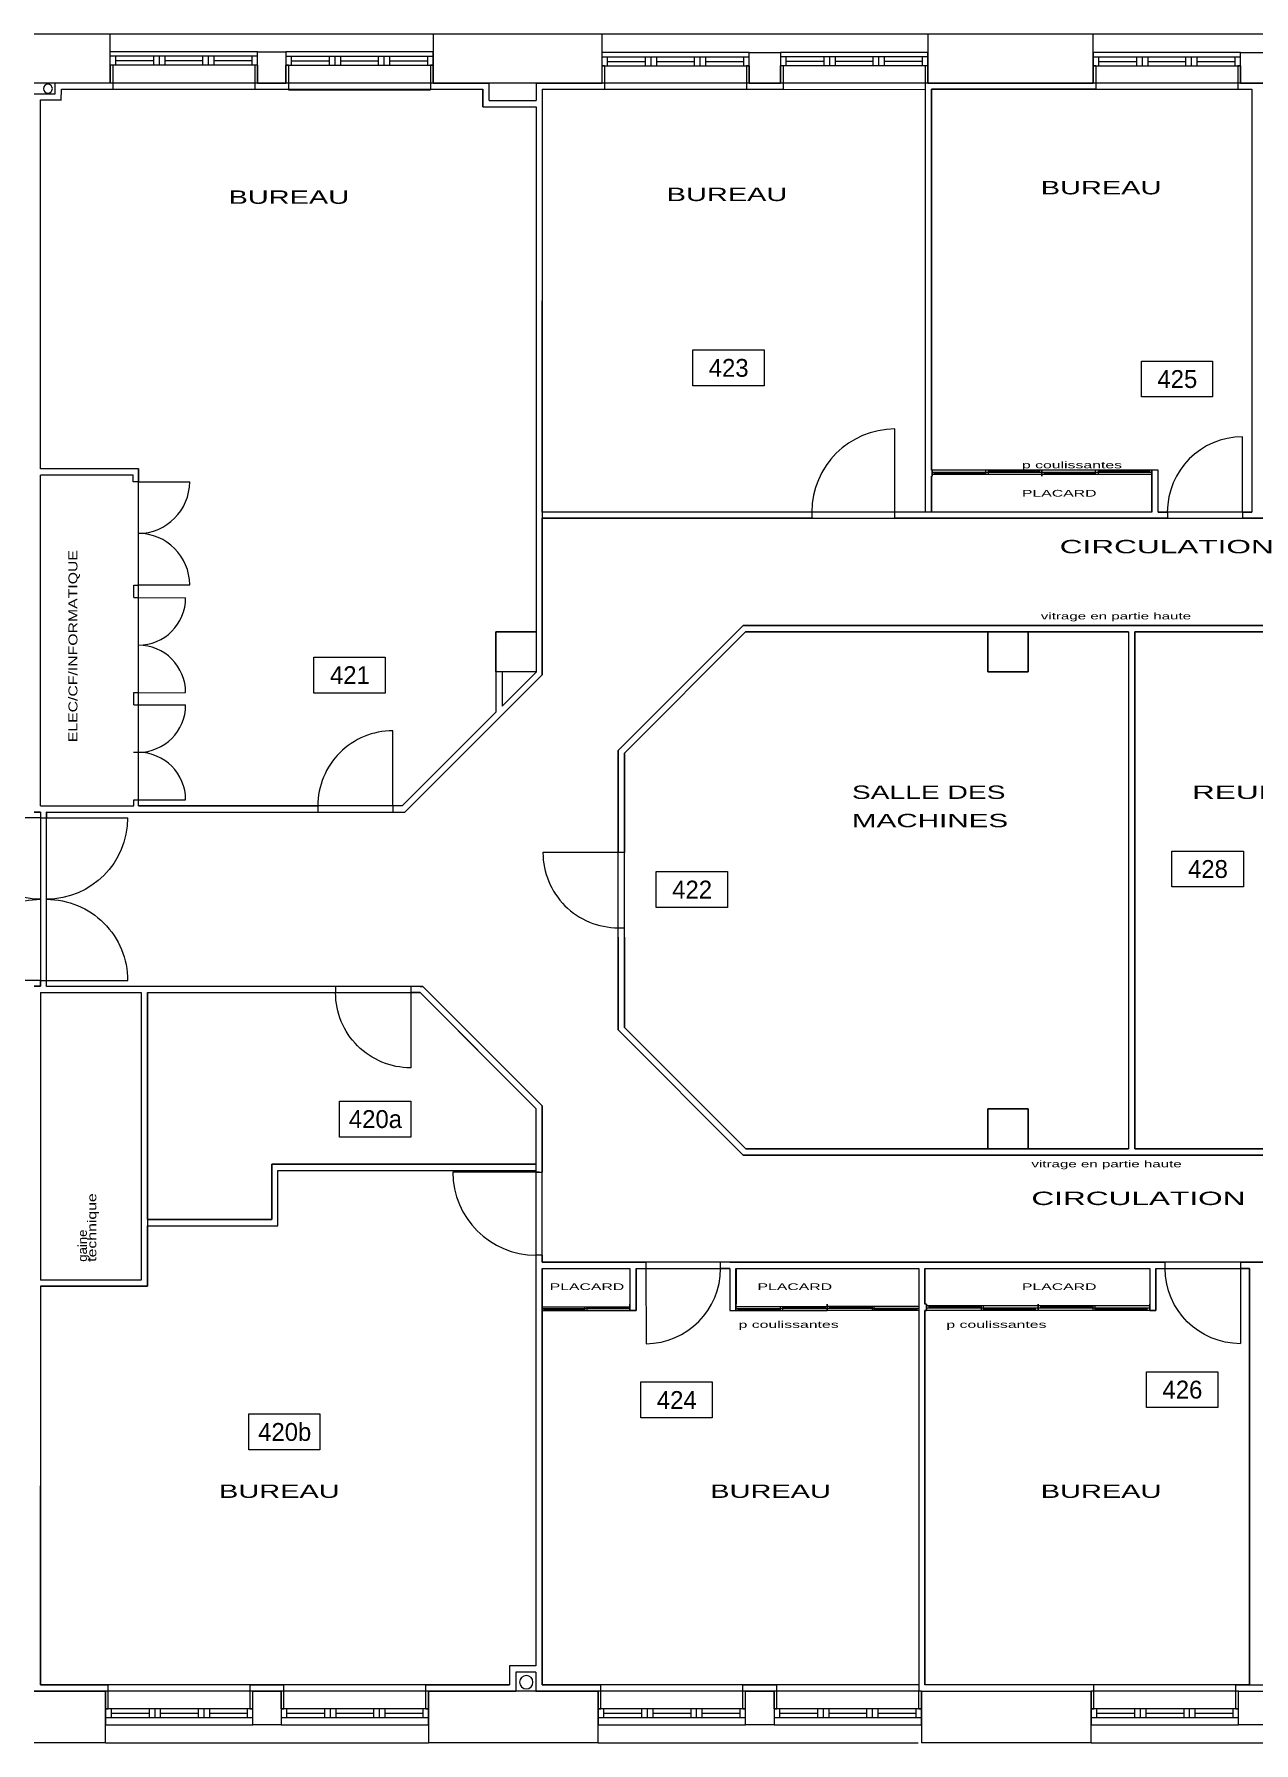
# Model space of a CAD drawing. Extents: x -18.1 to 64.5, y -16.7 to 10.4.
# Drawn here: x 12.5 to 26.16, y -11.18 to 7.95 of the extents above; entities that cross this region are included whole.
import ezdxf

# ---------------------------------------------------------------- set-up
doc = ezdxf.new("R2010")
doc.units = 0
doc.header["$MEASUREMENT"] = 0
doc.linetypes.add('TRAIT_PLEIN', pattern=[0])
for name, color, linetype in [('CLOIS4', 2, 'TRAIT_PLEIN'), ('MURS', 7, 'TRAIT_PLEIN'), ('PORTE', 3, 'TRAIT_PLEIN'), ('SPACES', 150, 'TRAIT_PLEIN'), ('TEXTES', 6, 'TRAIT_PLEIN'), ('VITRE', 1, 'TRAIT_PLEIN')]:
    doc.layers.add(name, color=color, linetype=linetype)

msp = doc.modelspace()

# ---------------------------------------------------------------- linework, layer by layer
at = {"layer": 'CLOIS4'}
for p, q in [((13.384, 7.607), (13.351, 7.607)), ((13.351, 7.607), (13.351, 7.404)), ((13.384, 7.607), (13.384, 7.337)), ((15.004, 7.607), (14.974, 7.607)), ((14.974, 7.607), (14.974, 7.337)), ((15.004, 7.607), (15.004, 7.404)), ((15.351, 7.607), (15.321, 7.607)), ((15.321, 7.404), (15.321, 7.607)), ((15.351, 7.607), (15.351, 7.337)), ((16.971, 7.607), (16.941, 7.607)), ((16.941, 7.607), (16.941, 7.337)), ((16.971, 7.607), (16.971, 7.404)), ((18.889, 7.599), (18.861, 7.599)), ((18.861, 7.404), (18.861, 7.599)), ((18.889, 7.599), (18.889, 7.337)), ((20.509, 7.599), (20.479, 7.599)), ((20.479, 7.599), (20.479, 7.337)), ((20.509, 7.599), (20.509, 7.404)), ((20.89, 7.599), (20.86, 7.599)), ((20.86, 7.404), (20.86, 7.599)), ((20.89, 7.599), (20.89, 7.337)), ((22.51, 7.599), (22.48, 7.599)), ((22.48, 7.599), (22.48, 7.404)), ((22.51, 7.599), (22.51, 7.404)), ((24.391, 7.599), (24.361, 7.599)), ((24.361, 7.599), (24.361, 7.407)), ((24.391, 7.599), (24.391, 7.337)), ((26.011, 7.599), (25.981, 7.599)), ((25.981, 7.599), (25.981, 7.337)), ((26.011, 7.599), (26.011, 7.404)), ((12.501, 7.288), (12.735, 7.288)), ((12.735, 7.288), (12.735, 7.404)), ((13.351, 7.404), (12.735, 7.404)), ((12.805, 7.218), (12.806, 7.337)), ((12.806, 7.337), (13.384, 7.337)), ((13.384, 7.337), (14.974, 7.337)), ((14.974, 7.337), (15.351, 7.337)), ((15.004, 7.404), (15.321, 7.404)), ((15.351, 7.332), (16.941, 7.332)), ((16.941, 7.337), (17.526, 7.337)), ((16.971, 7.407), (16.971, 7.404)), ((16.971, 7.404), (17.596, 7.404)), ((17.526, 7.14), (17.526, 7.337)), ((17.596, 7.21), (17.596, 7.404)), ((18.121, 7.404), (18.121, 7.21)), ((18.121, 7.404), (18.861, 7.404)), ((18.191, 7.337), (18.191, 0.783)), ((18.191, 7.337), (18.889, 7.337)), ((18.889, 7.337), (20.479, 7.337)), ((20.479, 7.337), (20.89, 7.337)), ((20.509, 7.404), (20.86, 7.404)), ((20.896, 7.337), (22.48, 7.334)), ((22.48, 7.404), (22.48, 2.604)), ((22.51, 7.404), (24.361, 7.404)), ((22.55, 7.337), (22.55, 3.074)), ((24.391, 7.337), (22.55, 7.337)), ((24.391, 7.337), (22.551, 7.337)), ((24.391, 7.337), (25.981, 7.337)), ((25.981, 7.337), (26.136, 7.337)), ((26.011, 7.404), (26.331, 7.404)), ((26.136, 7.337), (26.136, 2.604)), ((12.574, 7.218), (12.805, 7.218)), ((12.574, 3.087), (12.574, 7.218)), ((17.526, 7.14), (18.121, 7.14)), ((17.596, 7.21), (18.121, 7.21)), ((18.121, 7.14), (18.121, 0.812)), ((13.669, 3.087), (12.574, 3.087)), ((13.669, 3.087), (13.669, 3.017)), ((22.556, 3.074), (22.55, 3.074)), ((22.556, 3.074), (22.556, 3.004)), ((25.086, 3.074), (25.016, 3.074)), ((25.016, 3.004), (25.016, 3.074)), ((25.086, 2.604), (25.086, 3.074)), ((12.574, -0.686), (12.574, 3.017)), ((13.609, 3.017), (12.574, 3.017)), ((13.609, 2.942), (13.609, 3.017)), ((13.669, 2.942), (13.609, 2.942)), ((13.669, 3.017), (13.669, 2.942)), ((22.55, 3.004), (22.55, 2.604)), ((22.556, 3.004), (22.55, 3.004)), ((25.016, 2.604), (25.016, 3.004)), ((21.21, 2.604), (18.191, 2.604)), ((21.21, 2.534), (18.191, 2.534)), ((21.21, 2.604), (21.21, 2.534)), ((25.016, 2.604), (22.14, 2.604)), ((22.14, 2.534), (22.14, 2.604)), ((22.48, 2.534), (22.14, 2.534)), ((25.191, 2.534), (22.48, 2.534)), ((25.086, 2.604), (25.191, 2.604)), ((25.191, 2.604), (25.191, 2.534)), ((26.136, 2.604), (26.031, 2.604)), ((26.031, 2.604), (26.031, 2.534)), ((26.031, 2.604), (26.136, 2.604)), ((26.312, 2.534), (26.031, 2.534)), ((26.136, 2.604), (26.136, 2.604)), ((26.208, 2.534), (26.136, 2.534)), ((13.616, 1.787), (13.669, 1.787)), ((13.616, 1.646), (13.616, 1.787)), ((13.669, 1.646), (13.669, 1.787)), ((13.616, 1.646), (13.669, 1.646)), ((19.04, -0.066), (20.439, 1.334)), ((19.11, -0.095), (20.468, 1.264)), ((27.396, 1.334), (20.439, 1.334)), ((24.755, 1.264), (20.468, 1.264)), ((24.755, 1.264), (24.755, -4.526)), ((24.825, 1.264), (24.825, -4.526)), ((27.326, 1.264), (24.825, 1.264)), ((18.191, 0.783), (16.652, -0.756)), ((17.741, 0.814), (17.671, 0.814)), ((17.671, 0.814), (17.671, 0.362)), ((17.741, 0.814), (17.741, 0.432)), ((18.121, 0.812), (17.741, 0.432)), ((13.616, 0.446), (13.616, 0.584)), ((13.616, 0.584), (13.669, 0.584)), ((13.669, 0.446), (13.669, 0.584)), ((13.669, 0.512), (13.669, 0.58)), ((13.616, 0.446), (13.669, 0.446)), ((17.671, 0.362), (16.623, -0.686)), ((19.04, -0.066), (19.04, -1.105)), ((19.11, -0.095), (19.11, -1.105)), ((12.574, -0.756), (12.501, -0.756)), ((12.574, -0.686), (13.616, -0.686)), ((12.574, -0.756), (12.574, -0.756)), ((12.574, -0.756), (12.574, -0.821)), ((12.644, -0.756), (12.639, -0.756)), ((12.639, -0.756), (12.639, -0.821)), ((12.644, -0.756), (12.644, -0.756)), ((12.644, -0.756), (15.678, -0.756)), ((13.616, -0.686), (13.616, -0.619)), ((13.616, -0.619), (13.668, -0.619)), ((13.669, -0.62), (13.669, -0.619)), ((13.669, -0.686), (13.669, -0.62)), ((13.669, -0.686), (15.573, -0.686)), ((15.573, -0.686), (15.678, -0.686)), ((15.678, -0.686), (15.678, -0.756)), ((16.623, -0.686), (16.519, -0.686)), ((16.519, -0.686), (16.519, -0.756)), ((16.519, -0.756), (16.623, -0.756)), ((16.623, -0.686), (16.623, -0.686)), ((16.623, -0.756), (16.652, -0.756)), ((12.574, -0.821), (12.639, -0.821)), ((19.04, -1.105), (19.04, -1.209)), ((19.11, -1.105), (19.11, -1.209)), ((19.11, -1.209), (19.04, -1.209)), ((19.04, -2.155), (19.04, -2.05)), ((19.04, -2.05), (19.11, -2.05)), ((19.11, -2.155), (19.11, -2.05)), ((19.04, -2.155), (19.04, -3.195)), ((19.11, -2.155), (19.11, -3.166)), ((12.574, -2.706), (12.574, -2.641)), ((12.574, -2.641), (12.639, -2.641)), ((12.639, -2.706), (12.639, -2.641)), ((12.501, -2.706), (12.574, -2.706)), ((12.574, -2.777), (13.701, -2.777)), ((12.574, -2.777), (12.574, -5.995)), ((12.639, -2.706), (15.878, -2.706)), ((13.701, -2.777), (13.701, -5.995)), ((13.771, -2.777), (15.773, -2.777)), ((13.771, -2.777), (13.771, -6.065)), ((15.773, -2.777), (15.878, -2.777)), ((15.878, -2.777), (15.878, -2.706)), ((16.823, -2.707), (16.718, -2.707)), ((16.718, -2.707), (16.718, -2.777)), ((16.823, -2.777), (16.718, -2.777)), ((16.823, -2.707), (16.852, -2.707)), ((16.823, -2.777), (16.823, -2.777)), ((17.671, -3.625), (16.823, -2.777)), ((18.19, -4.045), (16.852, -2.707)), ((20.442, -4.596), (19.04, -3.195)), ((20.471, -4.526), (19.11, -3.166)), ((18.12, -4.074), (17.671, -3.625)), ((18.12, -4.074), (18.12, -4.786)), ((18.19, -4.045), (18.19, -4.786)), ((20.471, -4.526), (24.755, -4.526)), ((24.825, -4.526), (27.326, -4.526)), ((15.161, -5.318), (15.161, -4.699)), ((15.161, -4.699), (18.12, -4.699)), ((15.231, -5.388), (15.231, -4.769)), ((15.231, -4.769), (18.12, -4.769)), ((20.442, -4.596), (27.396, -4.596)), ((18.155, -4.786), (18.12, -4.786)), ((18.12, -4.786), (18.19, -4.786)), ((13.771, -5.318), (15.161, -5.318)), ((13.771, -5.388), (15.231, -5.388)), ((18.19, -5.716), (18.12, -5.716)), ((18.12, -5.716), (18.12, -10.315)), ((18.19, -5.716), (18.19, -5.796)), ((18.19, -5.796), (19.241, -5.796)), ((18.19, -5.866), (19.171, -5.866)), ((18.19, -5.866), (18.19, -6.264)), ((19.171, -5.866), (19.171, -6.264)), ((19.241, -5.796), (19.351, -5.796)), ((19.241, -5.866), (19.241, -6.334)), ((19.241, -5.866), (19.351, -5.866)), ((19.351, -5.796), (19.351, -5.866)), ((20.186, -5.866), (20.186, -5.796)), ((20.291, -5.796), (20.186, -5.796)), ((20.291, -5.866), (20.186, -5.866)), ((20.291, -5.796), (25.167, -5.796)), ((20.291, -5.866), (20.291, -6.334)), ((20.361, -5.866), (22.406, -5.866)), ((20.361, -5.866), (20.361, -6.264)), ((22.406, -5.866), (22.406, -6.334)), ((22.476, -5.866), (24.993, -5.866)), ((22.476, -5.866), (22.476, -6.264)), ((24.993, -5.866), (24.993, -6.264)), ((25.063, -5.866), (25.063, -6.334)), ((25.063, -5.866), (25.167, -5.866)), ((25.167, -5.866), (25.167, -5.796)), ((26.008, -5.796), (26.285, -5.796)), ((26.008, -5.796), (26.008, -5.866)), ((26.111, -5.866), (26.008, -5.866)), ((26.11, -10.526), (26.111, -5.866)), ((13.701, -5.995), (12.574, -5.995)), ((13.771, -6.065), (12.574, -6.065)), ((12.574, -6.065), (12.574, -10.526)), ((18.19, -6.264), (18.19, -6.264)), ((18.19, -6.264), (18.19, -6.334)), ((19.171, -6.264), (19.17, -6.264)), ((19.17, -6.334), (19.17, -6.264)), ((20.36, -6.264), (20.36, -6.334)), ((22.493, -6.264), (22.476, -6.264)), ((22.493, -6.264), (22.493, -6.334)), ((24.993, -6.334), (24.993, -6.264)), ((18.19, -6.334), (18.19, -10.526)), ((18.19, -6.334), (18.19, -6.334)), ((19.241, -6.334), (19.17, -6.334)), ((20.291, -6.334), (20.36, -6.334)), ((22.406, -6.334), (22.406, -10.596)), ((22.476, -6.334), (22.476, -10.526)), ((22.493, -6.334), (22.476, -6.334)), ((25.063, -6.334), (24.993, -6.334)), ((17.824, -10.315), (17.824, -10.526)), ((18.12, -10.315), (17.824, -10.315)), ((17.894, -10.385), (17.894, -10.596)), ((18.12, -10.385), (17.894, -10.385)), ((18.12, -10.385), (18.12, -10.596)), ((12.501, -10.596), (13.301, -10.596)), ((12.574, -10.526), (13.331, -10.526)), ((12.638, -10.596), (13.301, -10.596)), ((13.301, -10.796), (13.301, -10.596)), ((13.301, -10.596), (13.301, -10.796)), ((14.921, -10.526), (13.331, -10.526)), ((13.331, -10.796), (13.331, -10.526)), ((14.921, -10.526), (15.296, -10.526)), ((14.921, -10.796), (14.921, -10.526)), ((14.951, -10.596), (15.266, -10.596)), ((14.951, -10.796), (14.951, -10.596)), ((14.951, -10.796), (14.951, -10.596)), ((14.951, -10.596), (15.266, -10.596)), ((15.266, -10.796), (15.266, -10.596)), ((15.266, -10.596), (15.266, -10.786)), ((16.886, -10.526), (15.296, -10.526)), ((15.296, -10.796), (15.296, -10.526)), ((16.886, -10.526), (17.825, -10.526)), ((16.886, -10.796), (16.886, -10.526)), ((16.916, -10.596), (17.825, -10.596)), ((16.916, -10.796), (16.916, -10.596)), ((16.916, -10.796), (16.916, -10.596)), ((16.916, -10.596), (17.894, -10.596)), ((18.12, -10.596), (18.19, -10.596)), ((18.12, -10.596), (18.816, -10.596)), ((18.19, -10.526), (18.846, -10.526)), ((18.19, -10.596), (18.816, -10.596)), ((18.816, -10.596), (18.816, -10.596)), ((18.816, -10.796), (18.816, -10.596)), ((18.816, -10.596), (18.816, -10.796)), ((20.436, -10.526), (18.846, -10.526)), ((18.846, -10.796), (18.846, -10.526)), ((20.436, -10.796), (20.436, -10.526)), ((20.436, -10.526), (20.816, -10.526)), ((20.786, -10.596), (20.466, -10.596)), ((20.466, -10.796), (20.466, -10.596)), ((20.466, -10.596), (20.786, -10.596)), ((20.466, -10.596), (20.786, -10.596)), ((20.786, -10.796), (20.786, -10.596)), ((22.406, -10.526), (20.816, -10.526)), ((20.816, -10.796), (20.816, -10.526)), ((22.406, -10.796), (22.406, -10.598)), ((22.436, -10.796), (22.436, -10.598)), ((22.436, -10.796), (22.436, -10.598)), ((22.436, -10.598), (24.336, -10.598)), ((24.366, -10.526), (22.476, -10.526)), ((24.336, -10.796), (24.336, -10.596)), ((24.336, -10.598), (24.336, -10.786)), ((25.956, -10.526), (24.366, -10.526)), ((24.366, -10.796), (24.366, -10.526)), ((25.956, -10.526), (26.336, -10.526)), ((25.956, -10.796), (25.956, -10.526)), ((25.986, -10.796), (25.986, -10.596)), ((25.986, -10.596), (26.306, -10.596)), ((13.301, -10.796), (13.331, -10.796)), ((14.921, -10.796), (14.951, -10.796)), ((15.266, -10.786), (15.266, -10.796)), ((15.266, -10.796), (15.296, -10.796)), ((16.886, -10.796), (16.916, -10.796)), ((18.816, -10.796), (18.846, -10.796)), ((20.436, -10.796), (20.466, -10.796)), ((20.786, -10.796), (20.816, -10.796)), ((22.406, -10.796), (22.436, -10.796)), ((24.336, -10.786), (24.336, -10.796)), ((24.336, -10.796), (24.366, -10.796)), ((25.956, -10.796), (25.986, -10.796))]:
    msp.add_line(p, q, dxfattribs=at)
msp.add_ellipse((12.655, 7.345), major_axis=(-0.0354, 0.0354), ratio=1, start_param=-0.785398, end_param=5.497787, dxfattribs=at)
at = {"layer": 'MURS'}
for p, q in [((13.351, 7.954), (12.501, 7.954)), ((16.971, 7.954), (13.351, 7.954)), ((13.351, 7.404), (13.351, 7.954)), ((16.971, 7.954), (16.971, 7.404)), ((18.861, 7.954), (16.971, 7.954)), ((22.51, 7.954), (18.861, 7.954)), ((18.861, 7.404), (18.861, 7.954)), ((22.51, 7.954), (22.51, 7.404)), ((24.361, 7.954), (22.51, 7.954)), ((27.981, 7.954), (24.361, 7.954)), ((24.361, 7.404), (24.361, 7.954)), ((15.004, 7.757), (13.351, 7.757)), ((15.004, 7.757), (15.321, 7.757)), ((15.004, 7.404), (15.004, 7.757)), ((15.321, 7.757), (15.321, 7.404)), ((16.971, 7.757), (15.321, 7.757)), ((16.971, 7.407), (16.971, 7.757)), ((16.971, 7.407), (16.971, 7.757)), ((20.509, 7.749), (18.861, 7.749)), ((20.509, 7.749), (20.86, 7.749)), ((20.509, 7.404), (20.509, 7.749)), ((20.86, 7.749), (20.86, 7.404)), ((22.51, 7.749), (20.86, 7.749)), ((22.51, 7.404), (22.51, 7.749)), ((22.51, 7.404), (22.51, 7.749)), ((24.361, 7.749), (24.361, 7.404)), ((24.361, 7.749), (24.361, 7.404)), ((26.011, 7.749), (24.361, 7.749)), ((26.011, 7.749), (26.331, 7.749)), ((26.011, 7.404), (26.011, 7.749)), ((29.866, 7.404), (12.501, 7.404)), ((24.361, 7.407), (22.551, 7.407)), ((17.671, 0.814), (17.671, 1.264)), ((17.671, 1.264), (18.121, 1.264)), ((18.121, 1.264), (18.121, 0.814)), ((23.181, 0.814), (23.181, 1.264)), ((23.181, 1.264), (23.631, 1.264)), ((23.631, 1.264), (23.631, 0.814)), ((18.121, 0.814), (17.671, 0.814)), ((23.631, 0.814), (23.181, 0.814)), ((23.181, -4.526), (23.181, -4.076)), ((23.181, -4.076), (23.631, -4.076)), ((23.631, -4.076), (23.631, -4.526)), ((23.631, -4.526), (23.181, -4.526)), ((13.301, -10.596), (12.501, -10.596)), ((13.301, -10.596), (13.301, -10.976)), ((13.301, -10.596), (13.301, -10.596)), ((13.301, -10.596), (13.301, -10.976)), ((14.951, -10.596), (13.301, -10.596)), ((13.301, -11.176), (13.301, -10.596)), ((15.266, -10.596), (14.951, -10.596)), ((14.951, -10.976), (14.951, -10.596)), ((15.266, -10.596), (15.266, -10.976)), ((16.916, -10.596), (15.266, -10.596)), ((16.916, -10.976), (16.916, -10.596)), ((16.916, -10.596), (16.916, -10.596)), ((16.916, -10.976), (16.916, -10.596)), ((16.916, -10.596), (16.916, -11.176)), ((18.816, -10.596), (16.916, -10.596)), ((18.816, -10.596), (18.816, -10.976)), ((18.816, -10.596), (18.816, -10.976)), ((20.466, -10.596), (18.816, -10.596)), ((18.816, -11.176), (18.816, -10.596)), ((20.466, -10.976), (20.466, -10.596)), ((20.466, -10.596), (20.786, -10.596)), ((20.786, -10.596), (20.786, -10.976)), ((22.436, -10.596), (20.786, -10.596)), ((22.436, -10.976), (22.436, -10.596)), ((22.436, -10.976), (22.436, -10.596)), ((22.436, -10.596), (22.436, -11.176)), ((22.436, -10.596), (24.336, -10.596)), ((24.336, -10.596), (24.336, -10.976)), ((24.336, -10.596), (24.336, -10.976)), ((25.986, -10.596), (24.336, -10.596)), ((24.336, -11.176), (24.336, -10.596)), ((25.986, -10.976), (25.986, -10.596)), ((25.986, -10.596), (26.306, -10.596)), ((13.301, -10.976), (14.951, -10.976)), ((15.266, -10.976), (14.951, -10.976)), ((15.266, -10.976), (16.916, -10.976)), ((18.816, -10.976), (18.816, -10.976)), ((18.816, -10.976), (20.466, -10.976)), ((20.786, -10.976), (20.466, -10.976)), ((20.786, -10.976), (22.436, -10.976)), ((22.436, -10.976), (22.436, -10.976)), ((24.336, -10.976), (24.336, -10.976)), ((24.336, -10.976), (25.986, -10.976)), ((26.306, -10.976), (25.986, -10.976)), ((13.301, -11.176), (12.502, -11.176)), ((13.301, -11.176), (16.916, -11.176)), ((18.816, -11.176), (16.916, -11.176)), ((18.816, -11.176), (22.399, -11.176)), ((24.336, -11.176), (22.436, -11.176)), ((24.336, -11.176), (27.956, -11.176))]:
    msp.add_line(p, q, dxfattribs=at)
msp.add_ellipse((18.012, -10.498), major_axis=(-0.053, 0.053), ratio=1, start_param=-0.785398, end_param=5.497787, dxfattribs=at)
at = {"layer": 'PORTE'}
for p, q in [((22.14, 2.604), (22.14, 3.534)), ((26.031, 2.604), (26.031, 3.445)), ((23.786, 3.074), (22.556, 3.074)), ((23.157, 3.023), (23.157, 3.074)), ((23.185, 3.074), (23.185, 3.023)), ((23.759, 3.061), (23.185, 3.061)), ((23.759, 3.074), (23.759, 3.048)), ((23.786, 3.074), (23.786, 3.004)), ((23.786, 3.004), (23.786, 3.074)), ((25.016, 3.074), (23.786, 3.074)), ((24.387, 3.023), (24.387, 3.074)), ((24.415, 3.074), (24.415, 3.023)), ((24.989, 3.061), (24.415, 3.061)), ((24.989, 3.074), (24.989, 3.048)), ((13.669, 2.942), (14.243, 2.942)), ((23.786, 3.048), (22.556, 3.048)), ((23.786, 3.023), (22.556, 3.023)), ((22.583, 3.023), (22.583, 3.048)), ((23.157, 3.035), (22.583, 3.035)), ((25.016, 3.048), (23.786, 3.048)), ((25.016, 3.023), (23.786, 3.023)), ((23.813, 3.023), (23.813, 3.048)), ((24.387, 3.035), (23.813, 3.035)), ((13.669, 1.788), (14.243, 1.788)), ((13.669, 1.648), (14.197, 1.645)), ((13.669, 0.58), (14.197, 0.582)), ((13.669, 0.446), (14.197, 0.445)), ((16.519, -0.686), (16.519, 0.155)), ((13.613, -0.086), (13.666, -0.086)), ((13.669, -0.618), (14.197, -0.618)), ((12.574, -0.821), (11.664, -0.821)), ((12.639, -0.821), (13.549, -0.821)), ((19.04, -1.209), (18.199, -1.209)), ((12.574, -2.641), (11.664, -2.641)), ((12.639, -2.641), (13.549, -2.641)), ((16.718, -2.777), (16.718, -3.618)), ((18.12, -4.786), (17.19, -4.786)), ((19.351, -5.866), (19.353, -6.708)), ((26.008, -5.866), (26.008, -6.707)), ((18.19, -6.294), (19.17, -6.294)), ((18.669, -6.334), (18.669, -6.294)), ((18.691, -6.294), (18.691, -6.334)), ((18.691, -6.304), (19.148, -6.304)), ((19.148, -6.294), (19.148, -6.314)), ((20.36, -6.292), (21.38, -6.292)), ((20.859, -6.334), (20.859, -6.292)), ((20.881, -6.292), (20.881, -6.334)), ((20.881, -6.302), (21.358, -6.302)), ((21.358, -6.292), (21.358, -6.313)), ((21.38, -6.334), (21.38, -6.264)), ((21.38, -6.264), (21.38, -6.334)), ((22.41, -6.291), (21.38, -6.291)), ((22.41, -6.313), (21.38, -6.313)), ((21.403, -6.291), (21.403, -6.313)), ((21.884, -6.302), (21.403, -6.302)), ((21.884, -6.291), (21.884, -6.334)), ((21.907, -6.334), (21.907, -6.291)), ((22.387, -6.334), (22.387, -6.313)), ((23.743, -6.282), (22.493, -6.282)), ((23.743, -6.308), (22.493, -6.308)), ((22.521, -6.282), (22.521, -6.308)), ((23.104, -6.295), (22.521, -6.295)), ((23.104, -6.282), (23.104, -6.334)), ((23.132, -6.334), (23.132, -6.282)), ((23.715, -6.334), (23.715, -6.308)), ((23.743, -6.264), (23.743, -6.334)), ((23.743, -6.334), (23.743, -6.264)), ((24.993, -6.282), (23.743, -6.282)), ((24.993, -6.308), (23.743, -6.308)), ((23.771, -6.282), (23.771, -6.308)), ((24.354, -6.295), (23.771, -6.295)), ((24.354, -6.282), (24.354, -6.334)), ((24.382, -6.334), (24.382, -6.282)), ((24.965, -6.334), (24.965, -6.308)), ((18.19, -6.314), (19.17, -6.314)), ((18.19, -6.334), (19.17, -6.334)), ((18.212, -6.334), (18.212, -6.314)), ((18.212, -6.324), (18.669, -6.324)), ((20.36, -6.313), (21.38, -6.313)), ((20.36, -6.334), (21.38, -6.334)), ((20.383, -6.334), (20.383, -6.313)), ((20.383, -6.324), (20.859, -6.324)), ((22.41, -6.334), (21.38, -6.334)), ((22.387, -6.324), (21.907, -6.324)), ((23.743, -6.334), (22.493, -6.334)), ((23.715, -6.321), (23.132, -6.321)), ((24.993, -6.334), (23.743, -6.334)), ((24.965, -6.321), (24.382, -6.321))]:
    msp.add_line(p, q, dxfattribs=at)
for centre, start, end in [((22.14, 2.604), 90, 180), ((18.12, -4.786), 180, 270)]:
    msp.add_arc(centre, 0.93, start, end, dxfattribs=at)
for centre, major_axis, ratio, start_param, end_param in [((26.031, 2.604), (-0.595, 0.595), 1, -0.785398, 0.785398), ((13.666, 2.942), (0.408, 0.408), 1, 3.926991, 5.497787), ((13.666, 1.788), (-0.408, 0.408), 1, 3.926991, 5.497787), ((13.666, 1.645), (0.376, 0.376), 1, 3.926991, 5.497787), ((13.666, 0.582), (-0.376, 0.376), 1, 3.926991, 5.497787), ((13.666, 0.445), (0.376, 0.376), 1, 3.926991, 5.497787), ((16.519, -0.686), (0.595, 0.595), 1, 0.785398, 2.356195), ((13.666, -0.618), (-0.376, 0.376), 1, 3.926991, 5.497787), ((19.04, -1.209), (-0.595, 0.595), 1, 0.785398, 2.356195), ((19.346, -5.866), (0.322, 0.777), 0.99997, 3.542351, 5.105078)]:
    msp.add_ellipse(centre, major_axis=major_axis, ratio=ratio, start_param=start_param, end_param=end_param, dxfattribs=at)
at = {"layer": 'PORTE', "extrusion": (0, 0, -1)}
for centre, major_axis, start_param, end_param in [((12.574, -0.821), (-0.643, 0.643), 3.926991, 5.497787), ((12.639, -0.821), (-0.643, 0.643), 2.356195, 3.926991), ((12.574, -2.641), (-0.643, 0.643), 5.497787, 7.068584), ((12.639, -2.641), (-0.643, 0.643), 0.785398, 2.356195), ((16.718, -2.777), (0.595, 0.595), 2.356195, 3.926992), ((26.008, -5.866), (0.595, 0.595), 2.356195, 3.926991)]:
    msp.add_ellipse(centre, major_axis=major_axis, ratio=1, start_param=start_param, end_param=end_param, dxfattribs=at)
at = {"layer": 'SPACES'}
for points in [[(12.574, 7.218), (12.805, 7.217), (12.806, 7.337), (17.526, 7.337), (17.526, 7.14), (18.121, 7.14), (18.121, 1.264), (17.671, 1.264), (17.671, 0.362), (16.623, -0.686), (13.669, -0.686), (13.669, 3.087), (12.574, 3.087), (12.574, 7.218)], [(18.191, 7.337), (22.48, 7.334), (22.48, 2.604), (18.191, 2.604), (18.194, 7.337)], [(22.551, 7.337), (26.136, 7.337), (26.136, 2.604), (25.086, 2.604), (25.086, 3.074), (25.016, 3.074), (25.016, 2.604), (22.55, 2.604), (22.55, 3.004), (22.556, 3.004), (22.556, 3.074), (22.55, 3.074), (22.55, 7.337)], [(12.639, -0.756), (16.652, -0.756), (18.191, 0.783), (18.191, 2.534), (28.591, 2.534)], [(19.04, -0.066), (20.439, 1.334), (27.396, 1.334), (27.396, -4.596), (20.442, -4.596), (19.04, -3.195), (19.04, -0.066)], [(19.11, -0.095), (20.468, 1.264), (23.181, 1.264), (23.181, 0.814), (23.631, 0.814), (23.631, 1.264), (24.755, 1.264), (24.755, -4.526), (23.631, -4.526), (23.631, -4.076), (23.181, -4.076), (23.181, -4.526), (20.471, -4.526), (19.11, -3.166), (19.11, -0.095)], [(24.825, 1.264), (27.326, 1.264), (27.326, -4.526), (24.825, -4.526), (24.825, 1.264)], [(12.501, -0.756), (12.574, -0.756), (12.574, -2.706), (12.501, -2.706)], [(28.594, -5.796), (18.19, -5.796), (18.19, -4.045), (16.852, -2.707), (12.639, -2.707), (12.639, -0.756), (12.639, -0.756)], [(13.771, -2.777), (16.823, -2.777), (18.12, -4.074), (18.12, -4.699), (15.161, -4.699), (15.161, -5.318), (13.771, -5.318), (13.771, -2.777)], [(12.574, -6.065), (13.771, -6.065), (13.771, -5.388), (15.231, -5.388), (15.231, -4.769), (18.12, -4.769), (18.12, -10.315), (17.824, -10.315), (17.825, -10.526), (12.574, -10.526), (12.575, -6.065)], [(18.19, -5.866), (19.171, -5.866), (19.171, -6.264), (19.17, -6.264), (19.17, -6.334), (19.241, -6.334), (19.241, -5.866), (20.291, -5.866), (20.291, -6.334), (20.36, -6.334), (20.36, -5.866), (22.406, -5.866), (22.406, -10.526), (18.19, -10.526), (18.19, -5.866)], [(22.476, -5.866), (24.993, -5.866), (24.993, -6.334), (25.063, -6.334), (25.063, -5.866), (26.111, -5.866), (26.11, -10.526), (22.476, -10.526), (22.476, -6.334), (22.493, -6.334), (22.493, -6.264), (22.476, -6.264), (22.476, -5.866)]]:
    msp.add_lwpolyline(points, dxfattribs=at)
at = {"layer": 'TEXTES'}
for points in [[(19.875, 4.42), (20.674, 4.42), (20.674, 4.018), (19.875, 4.018)], [(24.899, 4.294), (25.697, 4.294), (25.697, 3.893), (24.899, 3.893)], [(15.633, 0.98), (16.432, 0.98), (16.432, 0.578), (15.633, 0.578)], [(25.242, -1.192), (26.041, -1.192), (26.041, -1.594), (25.242, -1.594)], [(19.466, -1.421), (20.264, -1.421), (20.264, -1.822), (19.466, -1.822)], [(15.919, -3.992), (16.718, -3.992), (16.718, -4.394), (15.919, -4.394)], [(24.956, -7.021), (25.755, -7.021), (25.755, -7.423), (24.956, -7.423)], [(19.294, -7.136), (20.092, -7.136), (20.092, -7.537), (19.294, -7.537)], [(14.904, -7.494), (15.702, -7.494), (15.702, -7.896), (14.904, -7.896)]]:
    msp.add_lwpolyline(points, close=True, dxfattribs=at)
at = {"layer": 'VITRE'}
for p, q in [((15.004, 7.707), (13.353, 7.707)), ((13.416, 7.607), (13.416, 7.707)), ((13.841, 7.657), (13.416, 7.657)), ((13.841, 7.607), (13.841, 7.707)), ((13.904, 7.607), (13.904, 7.707)), ((13.967, 7.607), (13.967, 7.707)), ((14.391, 7.657), (13.967, 7.657)), ((14.391, 7.607), (14.391, 7.707)), ((14.454, 7.607), (14.454, 7.707)), ((14.517, 7.607), (14.517, 7.707)), ((14.941, 7.657), (14.517, 7.657)), ((14.941, 7.607), (14.941, 7.707)), ((15.321, 7.707), (16.971, 7.707)), ((15.383, 7.607), (15.383, 7.707)), ((15.383, 7.657), (15.808, 7.657)), ((15.808, 7.607), (15.808, 7.707)), ((15.871, 7.607), (15.871, 7.707)), ((15.934, 7.607), (15.934, 7.707)), ((15.934, 7.657), (16.358, 7.657)), ((16.358, 7.607), (16.358, 7.707)), ((16.421, 7.607), (16.421, 7.707)), ((16.484, 7.607), (16.484, 7.707)), ((16.484, 7.657), (16.908, 7.657)), ((16.908, 7.607), (16.908, 7.707)), ((18.859, 7.699), (20.51, 7.699)), ((18.922, 7.599), (18.922, 7.699)), ((19.346, 7.599), (19.346, 7.699)), ((19.409, 7.599), (19.409, 7.699)), ((19.472, 7.599), (19.472, 7.699)), ((19.897, 7.599), (19.897, 7.699)), ((19.959, 7.599), (19.959, 7.699)), ((20.022, 7.599), (20.022, 7.699)), ((20.447, 7.599), (20.447, 7.699)), ((22.511, 7.699), (20.86, 7.699)), ((20.923, 7.599), (20.923, 7.699)), ((21.347, 7.599), (21.347, 7.699)), ((21.41, 7.599), (21.41, 7.699)), ((21.473, 7.599), (21.473, 7.699)), ((21.897, 7.599), (21.897, 7.699)), ((21.96, 7.599), (21.96, 7.699)), ((22.023, 7.599), (22.023, 7.699)), ((22.448, 7.599), (22.448, 7.699)), ((24.361, 7.699), (26.011, 7.699)), ((24.423, 7.599), (24.423, 7.699)), ((24.848, 7.599), (24.848, 7.699)), ((24.911, 7.599), (24.911, 7.699)), ((24.974, 7.599), (24.974, 7.699)), ((25.398, 7.599), (25.398, 7.699)), ((25.461, 7.599), (25.461, 7.699)), ((25.524, 7.599), (25.524, 7.699)), ((25.948, 7.599), (25.948, 7.699)), ((15.004, 7.607), (13.354, 7.607)), ((15.321, 7.607), (16.971, 7.607)), ((18.859, 7.599), (20.509, 7.599)), ((18.922, 7.649), (19.346, 7.649)), ((19.472, 7.649), (19.897, 7.649)), ((20.022, 7.649), (20.447, 7.649)), ((22.51, 7.599), (20.86, 7.599)), ((21.347, 7.649), (20.923, 7.649)), ((21.897, 7.649), (21.473, 7.649)), ((22.448, 7.649), (22.023, 7.649)), ((24.361, 7.599), (26.011, 7.599)), ((24.423, 7.649), (24.848, 7.649)), ((24.974, 7.649), (25.398, 7.649)), ((25.524, 7.649), (25.948, 7.649)), ((14.951, -10.796), (13.301, -10.796)), ((14.951, -10.896), (13.301, -10.896)), ((13.363, -10.796), (13.363, -10.896)), ((13.788, -10.846), (13.363, -10.846)), ((13.788, -10.796), (13.788, -10.896)), ((13.851, -10.796), (13.851, -10.896)), ((13.914, -10.796), (13.914, -10.896)), ((14.338, -10.846), (13.914, -10.846)), ((14.338, -10.796), (14.338, -10.896)), ((14.401, -10.796), (14.401, -10.896)), ((14.464, -10.796), (14.464, -10.896)), ((14.888, -10.846), (14.464, -10.846)), ((14.888, -10.796), (14.888, -10.896)), ((16.916, -10.796), (15.266, -10.796)), ((16.916, -10.896), (15.266, -10.896)), ((15.328, -10.796), (15.328, -10.896)), ((15.753, -10.846), (15.328, -10.846)), ((15.753, -10.796), (15.753, -10.896)), ((15.816, -10.796), (15.816, -10.896)), ((15.879, -10.796), (15.879, -10.896)), ((16.303, -10.846), (15.879, -10.846)), ((16.303, -10.796), (16.303, -10.896)), ((16.366, -10.796), (16.366, -10.896)), ((16.429, -10.796), (16.429, -10.896)), ((16.853, -10.846), (16.429, -10.846)), ((16.853, -10.796), (16.853, -10.896)), ((20.466, -10.796), (18.816, -10.796)), ((20.466, -10.896), (18.816, -10.896)), ((18.878, -10.796), (18.878, -10.896)), ((19.303, -10.846), (18.878, -10.846)), ((19.303, -10.796), (19.303, -10.896)), ((19.366, -10.796), (19.366, -10.896)), ((19.429, -10.796), (19.429, -10.896)), ((19.853, -10.846), (19.429, -10.846)), ((19.853, -10.796), (19.853, -10.896)), ((19.916, -10.796), (19.916, -10.896)), ((19.979, -10.796), (19.979, -10.896)), ((20.403, -10.846), (19.979, -10.846)), ((20.403, -10.796), (20.403, -10.896)), ((22.436, -10.796), (20.786, -10.796)), ((22.436, -10.896), (20.786, -10.896)), ((20.848, -10.796), (20.848, -10.896)), ((21.273, -10.846), (20.848, -10.846)), ((21.273, -10.796), (21.273, -10.896)), ((21.336, -10.796), (21.336, -10.896)), ((21.399, -10.796), (21.399, -10.896)), ((21.823, -10.846), (21.399, -10.846)), ((21.823, -10.796), (21.823, -10.896)), ((21.886, -10.796), (21.886, -10.896)), ((21.949, -10.796), (21.949, -10.896)), ((22.373, -10.846), (21.949, -10.846)), ((22.373, -10.796), (22.373, -10.896)), ((25.986, -10.796), (24.336, -10.796)), ((25.986, -10.896), (24.336, -10.896)), ((24.398, -10.796), (24.398, -10.896)), ((24.823, -10.846), (24.398, -10.846)), ((24.823, -10.796), (24.823, -10.896)), ((24.886, -10.796), (24.886, -10.896)), ((24.949, -10.796), (24.949, -10.896)), ((25.373, -10.846), (24.949, -10.846)), ((25.373, -10.796), (25.373, -10.896)), ((25.436, -10.796), (25.436, -10.896)), ((25.499, -10.796), (25.499, -10.896)), ((25.923, -10.846), (25.499, -10.846)), ((25.923, -10.796), (25.923, -10.896))]:
    msp.add_line(p, q, dxfattribs=at)

# ---------------------------------------------------------------- texts
at = {"layer": 'TEXTES'}
for s, height, width, p in [('BUREAU', 0.15, 1.615778, (14.678, 6.055)), ('BUREAU', 0.15, 1.615778, (19.584, 6.086)), ('BUREAU', 0.15, 1.615778, (23.773, 6.161)), ('p coulissantes', 0.075, 1.762667, (23.562, 3.094)), ('PLACARD', 0.075, 1.762667, (23.562, 2.777)), ('CIRCULATION', 0.15, 1.762667, (23.985, 2.142)), ('vitrage en partie haute', 0.075, 1.686029, (23.773, 1.402)), ('SALLE DES     ', 0.15, 1.573809, (21.658, -0.608)), ('REUNION', 0.15, 1.762667, (25.466, -0.608)), ('MACHINES', 0.15, 1.6525, (21.658, -0.925)), ('vitrage en partie haute', 0.075, 1.686029, (23.668, -4.732)), ('CIRCULATION', 0.15, 1.762667, (23.668, -5.155)), ('PLACARD', 0.075, 1.762667, (18.274, -6.107)), ('PLACARD', 0.075, 1.762667, (20.601, -6.107)), ('PLACARD', 0.075, 1.762667, (23.562, -6.107)), ('p coulissantes', 0.075, 1.762667, (20.389, -6.53)), ('p coulissantes', 0.075, 1.762667, (22.716, -6.53)), ('BUREAU', 0.15, 1.615778, (14.572, -8.434)), ('BUREAU', 0.15, 1.615778, (20.072, -8.434)), ('BUREAU', 0.15, 1.615778, (23.773, -8.434))]:
    msp.add_text(s, height=height, dxfattribs=dict(at, width=width)).set_placement(p)
for s, width, p in [('ELEC/CF/INFORMATIQUE', 1.322, (12.986, 0.027)), ('technique', 1.322, (13.197, -5.79)), ('gaine       ', 1.101667, (13.092, -5.79))]:
    msp.add_text(s, height=0.1, rotation=90, dxfattribs=dict(at, width=width)).set_placement(p)
at = {"layer": 'TEXTES', "char_height": 0.2, "width": 0.775, "attachment_point": 5}
for s, insert in [('423', (20.278, 4.217)), ('425', (25.302, 4.092)), ('421', (16.037, 0.778)), ('428', (25.645, -1.394)), ('422', (19.869, -1.623)), ('420a', (16.323, -4.194)), ('424', (19.697, -7.338)), ('426', (25.359, -7.223)), ('420b', (15.307, -7.697))]:
    msp.add_mtext(s, dxfattribs=dict(at, insert=insert))

doc.saveas('drawing.dxf')
